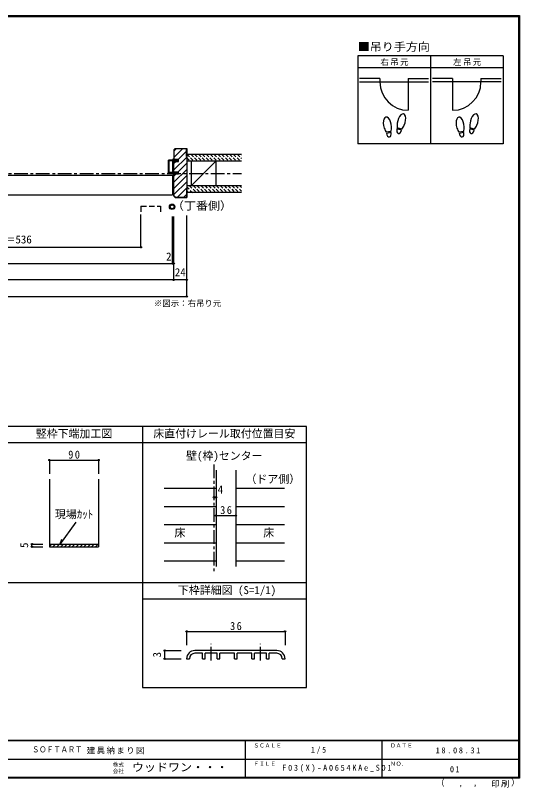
# Model space of a CAD drawing. Units: millimetres at full size, sheet at 1:5, with parts at other scales. Extents: x -973 to 977, y -718 to 696.
# Drawn here: x 54 to 977, y -718 to 696 of the extents above; entities that cross this region are included whole.
import ezdxf
from ezdxf.enums import TextEntityAlignment as Align

# ---------------------------------------------------------------- set-up
doc = ezdxf.new("R2010")
doc.units = ezdxf.units.MM
doc.header["$LTSCALE"] = 5
doc.header["$PDMODE"] = 32
doc.header["$PDSIZE"] = 2.5
for name, pattern in [('CHAIN1', [8, 5, -1, 1, -1]), ('DASHED1', [1.8, 1.2, -0.6]), ('DASHED2', [3, 2, -1])]:
    doc.linetypes.add(name, pattern=pattern)
for name, color, linetype in [('0-0_補助線', 7, 'Continuous'), ('0-1_通り芯', 4, 'CHAIN1'), ('0-3_仕上げ', 2, 'Continuous'), ('0-4_枠', 3, 'Continuous'), ('0-6_扉', 6, 'Continuous'), ('0-7_金物', 7, 'Continuous'), ('0-8_戸当り', 3, 'Continuous'), ('0-A_文字', 3, 'Continuous'), ('0-B_寸法', 7, 'Continuous'), ('0-C_ハッチ', 4, 'DASHED1'), ('7-1_通り芯', 4, 'CHAIN1'), ('7-7_金物', 7, 'Continuous'), ('7-B_寸法', 4, 'Continuous'), ('F-0_補助線', 7, 'Continuous'), ('F-1_枠', 6, 'Continuous'), ('F-A_文字', 7, 'Continuous')]:
    doc.layers.add(name, color=color, linetype=linetype)
doc.styles.add('HGP明朝B', font='')
doc.styles.add('ＭＳ ゴシック', font='')
doc.styles.get('HGP明朝B').set_extended_font_data('HGP明朝B')
doc.styles.get('ＭＳ ゴシック').set_extended_font_data('MS Gothic')

# ---------------------------------------------------------------- blocks, each defined once
blk = doc.blocks.new('01')
at = {"layer": '0-0_補助線'}
for p, q in [((-14.5, 0.346), (-14.5, -0.449)), ((-14.3, 0.346), (-14.3, -0.449)), ((-12.045, -0.049), (-14.178, 0.444)), ((-12, 0.146), (-14.133, 0.639)), ((-11.475, 5.146), (-12.298, 4.504)), ((-12.175, 4.146), (-11.475, 4.146)), ((-12.045, -0.049), (-11.993, 0.145)), ((-11.475, 0.146), (-12, 0.146)), ((-11.475, 7.146), (-11.475, 5.146)), ((-11.475, 4.146), (-11.475, 0.146)), ((-10.68, 7.55), (-9.257, 6.508)), ((-9.375, 6.146), (-10.075, 6.146)), ((-10.075, 3.146), (-10.075, 6.146)), ((-10.075, 3.146), (-9.252, 2.504)), ((-9.375, 2.146), (-10.075, 2.146)), ((-10.075, 0.146), (-10.075, 2.146)), ((-10.075, 0.146), (10.075, 0.146)), ((10.075, 3.146), (9.252, 2.504)), ((10.68, 7.55), (9.257, 6.508)), ((9.375, 6.146), (10.075, 6.146)), ((9.375, 2.146), (10.075, 2.146)), ((10.075, 3.146), (10.075, 6.146)), ((10.075, 0.146), (10.075, 2.146)), ((11.475, 7.146), (11.475, 5.146)), ((11.475, 5.146), (12.298, 4.504)), ((12.175, 4.146), (11.475, 4.146)), ((11.475, 4.146), (11.475, 0.146)), ((11.475, 0.146), (12, 0.146)), ((12.045, -0.049), (11.993, 0.145)), ((12, 0.146), (14.133, 0.639)), ((12.045, -0.049), (14.178, 0.444)), ((14.3, 0.346), (14.3, -0.449)), ((14.5, 0.346), (14.5, -0.449)), ((-14.265, -0.741), (-12.235, -1.196)), ((-14.222, -0.546), (-12.191, -1.001)), ((-12, -1.488), (-12, -8.854)), ((-11.8, -1.488), (-11.8, -8.854)), ((-11, -9.654), (11, -9.654)), ((11, -9.854), (-11, -9.854)), ((-10.6, -1.554), (-10.6, -8.154)), ((-10.3, -1.254), (10.3, -1.254)), ((-10.3, -8.454), (10.3, -8.454)), ((10.6, -1.554), (10.6, -8.154)), ((11.8, -1.488), (11.8, -8.854)), ((12, -1.488), (12, -8.854)), ((14.222, -0.546), (12.191, -1.001)), ((14.265, -0.741), (12.235, -1.196))]:
    blk.add_line(p, q, dxfattribs=at)
for centre, radius, start, end in [((-14.2, 0.346), 0.3, 77.00048, 180), ((-14.2, 0.346), 0.1, 77.00048, 180), ((-12.175, 4.346), 0.2, 127.96957, 270), ((-10.975, 7.146), 0.5, 53.78053, 180), ((-9.375, 6.346), 0.2, 270, 53.78053), ((-9.375, 2.346), 0.2, 270, 52.03043), ((9.375, 6.346), 0.2, 126.21947, 270), ((9.375, 2.346), 0.2, 127.96957, 270), ((10.975, 7.146), 0.5, 0, 126.21947), ((12.175, 4.346), 0.2, 270, 52.03043), ((14.2, 0.346), 0.3, 0, 102.99952), ((14.2, 0.346), 0.1, 0, 102.99952), ((-14.2, -0.449), 0.3, 180, 257.3929), ((-14.2, -0.449), 0.1, 180, 257.3929), ((-12.3, -1.488), 0.3, 0, 76.0718), ((-12.3, -1.488), 0.5, 0, 76.0718), ((-11, -8.854), 1, 180, 270), ((-11, -8.854), 0.8, 180, 270), ((-10.3, -1.554), 0.3, 90, 180), ((-10.3, -8.154), 0.3, 180, 270), ((10.3, -1.554), 0.3, 0, 90), ((10.3, -8.154), 0.3, 270, 0), ((11, -8.854), 1, 270, 0), ((11, -8.854), 0.8, 270, 0), ((12.3, -1.488), 0.5, 103.9282, 180), ((12.3, -1.488), 0.3, 103.9282, 180), ((14.2, -0.449), 0.1, 282.6071, 0), ((14.2, -0.449), 0.3, 282.6071, 0)]:
    blk.add_arc(centre, radius, start, end, dxfattribs=at)

msp = doc.modelspace()

# ---------------------------------------------------------------- linework, layer by layer
at = {"layer": '0-1_通り芯'}
for p, q in [((-468, 406.5), (468, 406.5)), ((417.629, -126.5), (417.629, -323.007))]:
    msp.add_line(p, q, dxfattribs=at)
at = {"layer": '0-3_仕上げ'}
for p, q in [((468, 441.5), (368, 441.5)), ((468, 429), (368, 429)), ((468, 384), (368, 384)), ((468, 371.5), (368, 371.5))]:
    msp.add_line(p, q, dxfattribs=at)
at = {"layer": '0-3_仕上げ', "color": 3}
for p, q in [((376, 429), (376, 384)), ((421, 429), (421, 384))]:
    msp.add_line(p, q, dxfattribs=at)
at = {"layer": '0-3_仕上げ', "color": 7}
msp.add_line((421, 429), (376, 384), dxfattribs=at)
at = {"layer": '0-3_仕上げ', "color": 4}
for p, q in [((326.653, -169.801), (421.629, -169.801)), ((457.629, -169.801), (546.653, -169.801)), ((326.653, -203.103), (421.629, -203.103)), ((457.629, -203.103), (546.653, -203.103)), ((326.653, -236.404), (421.629, -236.404)), ((457.629, -236.404), (546.653, -236.404)), ((326.653, -269.706), (421.629, -269.706)), ((457.629, -269.706), (546.653, -269.706)), ((326.653, -303.007), (421.629, -303.007)), ((457.629, -303.007), (546.653, -303.007))]:
    msp.add_line(p, q, dxfattribs=at)
at = {"layer": '0-4_枠'}
for p, q in [((346.828, 452.5), (344, 449.672)), ((344, 449.672), (344, 432)), ((347.036, 452), (344.5, 449.464)), ((344.5, 449.464), (344.5, 432)), ((347.036, 452), (367.5, 452)), ((367.5, 437.5), (367.5, 452)), ((352.5, 432), (344, 432)), ((344, 409.7), (344, 428.3)), ((344, 428.3), (352.5, 428.3)), ((344.5, 409.7), (344.5, 428.3)), ((352.5, 428.3), (352.5, 432)), ((367.5, 437.5), (368, 437.5)), ((344, 409.7), (352.5, 409.7)), ((344, 365.328), (344, 406)), ((344, 406), (352.5, 406)), ((344.5, 365.536), (344.5, 406)), ((352.5, 406), (352.5, 409.7)), ((367.5, 377.5), (367.5, 363)), ((367.5, 377.5), (368, 377.5)), ((344.5, 365.536), (347.036, 363)), ((347.036, 363), (367.5, 363)), ((286.653, -56.5), (36.653, -56.5)), ((286.653, -56.5), (286.653, -343.007)), ((286.653, -86.5), (36.653, -86.5)), ((421.629, -136.5), (421.629, -313.007)), ((457.629, -136.5), (457.629, -313.007)), ((116.653, -153.266), (116.653, -276.925)), ((206.653, -153.266), (206.653, -276.925)), ((116.653, -271.925), (206.653, -271.925)), ((116.653, -276.925), (206.653, -276.925)), ((286.653, -343.007), (36.653, -343.007))]:
    msp.add_line(p, q, dxfattribs=at)
at = {"layer": '0-4_枠', "color": 4}
for p, q in [((116.653, -118.266), (206.653, -118.266)), ((116.653, -118.266), (116.653, -143.266)), ((206.653, -118.266), (206.653, -143.266)), ((84.595, -276.925), (104.595, -276.925))]:
    msp.add_line(p, q, dxfattribs=at)
at = {"layer": '0-4_枠', "color": 7}
for q in [(165.54, -232.203), (139.535, -263.056)]:
    msp.add_line((135.788, -273.364), q, dxfattribs=at)
at = {"layer": '0-4_枠', "color": 4, "linetype": 'DASHED1'}
for p, q in [((116.653, -276.356), (121.084, -271.925)), ((123.155, -276.925), (128.155, -271.925)), ((130.226, -276.925), (135.226, -271.925)), ((137.297, -276.925), (142.297, -271.925)), ((144.368, -276.925), (149.368, -271.925)), ((152.008, -276.356), (156.439, -271.925)), ((158.51, -276.925), (163.51, -271.925)), ((165.581, -276.925), (170.581, -271.925)), ((172.652, -276.925), (177.652, -271.925)), ((179.723, -276.925), (184.723, -271.925)), ((186.794, -276.925), (191.794, -271.925)), ((193.865, -276.925), (198.865, -271.925)), ((200.937, -276.925), (205.937, -271.925))]:
    msp.add_line(p, q, dxfattribs=at)
at = {"layer": '0-4_枠'}
for points in [[(346.828, 452.5), (368, 452.5), (368, 362.5)], [(344, 365.328), (346.828, 362.5), (368, 362.5)]]:
    msp.add_lwpolyline(points, dxfattribs=at)
at = {"layer": '0-4_枠', "color": 4}
msp.add_lwpolyline([(84.595, -276.925), (84.595, -271.925), (104.595, -271.925)], dxfattribs=at)
at = {"layer": '0-4_枠', "color": 7}
for p in [(116.653, -118.266), (206.653, -118.266), (84.595, -271.925), (84.595, -276.925)]:
    msp.add_point(p, dxfattribs=at)
at = {"layer": '0-6_扉'}
for p, q in [((11.5, 403.5), (342, 403.5)), ((342, 403.5), (342, 367.5)), ((11.5, 367.5), (342, 367.5))]:
    msp.add_line(p, q, dxfattribs=at)
at = {"layer": '0-6_扉', "linetype": 'DASHED2'}
for p, q in [((284.005, 346.408), (284.005, 331.5)), ((284.005, 346.408), (320.005, 346.408)), ((320.005, 346.408), (320.005, 331.5))]:
    msp.add_line(p, q, dxfattribs=at)
at = {"layer": '0-7_金物'}
for radius in [5, 3.5]:
    msp.add_circle((341.049, 345.457), radius, dxfattribs=at)
at = {"layer": '0-8_戸当り', "color": 2}
for p, q in [((721.239, 580.308), (684.139, 580.308)), ((721.239, 580.308), (721.239, 574.008)), ((773.039, 580.308), (773.039, 522.208)), ((773.039, 580.308), (810.139, 580.308)), ((854.239, 580.308), (817.139, 580.308)), ((854.239, 580.308), (854.239, 522.208)), ((906.039, 580.308), (906.039, 574.008)), ((906.039, 580.308), (943.139, 580.308)), ((684.139, 574.008), (810.139, 574.008)), ((943.139, 574.008), (817.139, 574.008))]:
    msp.add_line(p, q, dxfattribs=at)
at = {"layer": '0-8_戸当り'}
for p, q in [((741.457, 483.378), (732.811, 481.853)), ((741.822, 481.31), (733.175, 479.785)), ((760.924, 485.706), (752.444, 487.978)), ((761.468, 487.735), (752.987, 490.007)), ((874.457, 483.378), (865.811, 481.853)), ((874.822, 481.31), (866.175, 479.785)), ((893.924, 485.706), (885.444, 487.978)), ((894.468, 487.735), (885.987, 490.007))]:
    msp.add_line(p, q, dxfattribs=at)
at = {"layer": '0-8_戸当り', "color": 2}
for centre, start, end in [((773.039, 574.008), 180, 270), ((854.239, 574.008), 270, 0)]:
    msp.add_arc(centre, 51.8, start, end, dxfattribs=at)
at = {"layer": '0-8_戸当り'}
for centre, major_axis, ratio, start_param, end_param in [((734.795, 495.877), (-2.445, 13.867), 0.5, 4.34059143, 8.22577918), ((760.713, 501.878), (3.644, 13.601), 0.5, 4.34059143, 8.22577918), ((867.795, 495.877), (-2.445, 13.867), 0.5, 4.34059143, 8.22577918), ((893.713, 501.878), (3.644, 13.601), 0.5, 4.34059143, 8.22577918), ((760.609, 501.489), (4.416, 16.48), 0.4, 1.85063327, 2.44287679), ((760.609, 501.489), (4.416, 16.48), 0.4, 3.84030852, 4.43255203), ((893.609, 501.489), (4.416, 16.48), 0.4, 1.85063327, 2.44287679), ((893.609, 501.489), (4.416, 16.48), 0.4, 3.84030852, 4.43255203), ((734.865, 495.481), (-2.963, 16.802), 0.4, 1.85063327, 2.44287679), ((737.498, 480.548), (-1.27, 7.205), 0.6, 1.57079633, 4.71238898), ((734.865, 495.481), (-2.963, 16.802), 0.4, 3.84030852, 4.43255203), ((756.684, 486.842), (1.894, 7.067), 0.6, 1.57079633, 4.71238898), ((867.865, 495.481), (-2.963, 16.802), 0.4, 1.85063327, 2.44287679), ((870.498, 480.548), (-1.27, 7.205), 0.6, 1.57079633, 4.71238898), ((867.865, 495.481), (-2.963, 16.802), 0.4, 3.84030852, 4.43255203), ((889.684, 486.842), (1.894, 7.067), 0.6, 1.57079633, 4.71238898)]:
    msp.add_ellipse(centre, major_axis=major_axis, ratio=ratio, start_param=start_param, end_param=end_param, dxfattribs=at)
at = {"layer": '0-A_文字'}
for p, q in [((946.639, 621.667), (680.639, 621.667)), ((680.639, 621.667), (680.639, 460.667)), ((813.639, 621.667), (813.639, 460.667)), ((946.639, 621.667), (946.639, 460.667)), ((680.639, 600.667), (946.639, 600.667)), ((946.639, 460.667), (680.639, 460.667)), ((286.653, -56.5), (286.653, -534.5)), ((586.653, -56.5), (286.653, -56.5)), ((586.653, -534.5), (586.653, -56.5)), ((586.653, -86.5), (286.653, -86.5)), ((586.653, -343.007), (286.653, -343.007)), ((586.653, -373.007), (286.653, -373.007)), ((286.653, -534.5), (586.653, -534.5))]:
    msp.add_line(p, q, dxfattribs=at)
at = {"layer": '0-B_寸法', "color": 4}
for p, q in [((284.005, 271.5), (284.005, 331.5)), ((342, 241.5), (342, 327.525)), ((344, 211.5), (344, 327.525)), ((368, 181.5), (368, 329.655)), ((-333, 271.5), (284.005, 271.5)), ((-344, 241.5), (344, 241.5)), ((368, 211.5), (-368, 211.5)), ((-368, 181.5), (368, 181.5)), ((417.629, -186.452), (421.629, -186.452)), ((421.629, -219.753), (457.629, -219.753))]:
    msp.add_line(p, q, dxfattribs=at)
at = {"layer": '0-B_寸法'}
for p in [(284.005, 271.5), (342, 241.5), (344, 241.5), (344, 211.5), (368, 211.5), (368, 181.5), (417.629, -186.452), (421.629, -186.452), (421.629, -219.753), (457.629, -219.753)]:
    msp.add_point(p, dxfattribs=at)
at = {"layer": '0-C_ハッチ', "linetype": 'Continuous'}
for p, q in [((349.402, 452), (344.5, 447.098)), ((360.716, 452), (344.5, 435.784)), ((367.5, 447.47), (352.029, 432)), ((368, 436.657), (344.5, 413.157)), ((348.329, 428.3), (344.5, 424.47)), ((368, 425.342), (352.357, 409.7)), ((368, 414.029), (344.5, 390.529)), ((348.657, 406), (344.5, 401.843)), ((368, 402.716), (344.5, 379.216)), ((368, 391.402), (344.5, 367.902)), ((368, 380.088), (350.912, 363)), ((367.5, 368.275), (362.225, 363))]:
    msp.add_line(p, q, dxfattribs=at)
at = {"layer": '0-C_ハッチ'}
for p, q in [((368.607, 441.5), (381.107, 429)), ((375.678, 441.5), (388.178, 429)), ((382.749, 441.5), (395.249, 429)), ((389.821, 441.5), (402.321, 429)), ((396.892, 441.5), (409.392, 429)), ((403.963, 441.5), (416.463, 429)), ((411.034, 441.5), (423.534, 429)), ((418.105, 441.5), (430.605, 429)), ((425.176, 441.5), (437.676, 429)), ((432.247, 441.5), (444.747, 429)), ((439.318, 441.5), (451.818, 429)), ((446.389, 441.5), (458.889, 429)), ((453.46, 441.5), (465.96, 429)), ((460.531, 441.5), (468, 434.031)), ((467.602, 441.5), (468, 441.102)), ((368, 435.036), (374.036, 429)), ((368, 381.899), (378.399, 371.5)), ((372.97, 384), (385.47, 371.5)), ((380.041, 384), (392.541, 371.5)), ((387.112, 384), (399.612, 371.5)), ((394.183, 384), (406.683, 371.5)), ((401.255, 384), (413.755, 371.5)), ((408.326, 384), (420.826, 371.5)), ((415.397, 384), (427.897, 371.5)), ((422.468, 384), (434.968, 371.5)), ((429.539, 384), (442.039, 371.5)), ((436.61, 384), (449.11, 371.5)), ((443.681, 384), (456.181, 371.5)), ((450.752, 384), (463.252, 371.5)), ((457.823, 384), (468, 373.823)), ((464.894, 384), (468, 380.894)), ((368, 374.828), (371.328, 371.5))]:
    msp.add_line(p, q, dxfattribs=at)
at = {"layer": '7-1_通り芯'}
for p, q in [((412.644, -485.365), (412.644, -454.834)), ((502.644, -485.365), (502.644, -454.834))]:
    msp.add_line(p, q, dxfattribs=at)
at = {"layer": '7-7_金物'}
for p, q in [((532.644, -467.065), (382.644, -467.065)), ((396.644, -472.065), (382.644, -472.065)), ((396.644, -482.065), (396.644, -472.065)), ((423.644, -472.065), (401.644, -472.065)), ((401.644, -482.065), (401.644, -472.065)), ((423.644, -482.065), (423.644, -472.065)), ((455.144, -472.065), (428.644, -472.065)), ((428.644, -482.065), (428.644, -472.065)), ((455.144, -482.065), (455.144, -472.065)), ((486.644, -472.065), (460.144, -472.065)), ((460.144, -482.065), (460.144, -472.065)), ((486.644, -482.065), (486.644, -472.065)), ((513.644, -472.065), (491.644, -472.065)), ((491.644, -482.065), (491.644, -472.065)), ((513.644, -482.065), (513.644, -472.065)), ((532.644, -472.065), (518.644, -472.065)), ((518.644, -482.065), (518.644, -472.065)), ((367.644, -482.065), (372.644, -482.065)), ((396.644, -482.065), (401.644, -482.065)), ((423.644, -482.065), (428.644, -482.065)), ((455.144, -482.065), (460.144, -482.065)), ((486.644, -482.065), (491.644, -482.065)), ((513.644, -482.065), (518.644, -482.065)), ((542.644, -482.065), (547.644, -482.065))]:
    msp.add_line(p, q, dxfattribs=at)
for centre, radius, start, end in [((382.644, -482.065), 15, 90, 180), ((382.644, -482.065), 10, 90, 180), ((532.644, -482.065), 15, 0, 90), ((532.644, -482.065), 10, 0, 90)]:
    msp.add_arc(centre, radius, start, end, dxfattribs=at)
at = {"layer": '7-B_寸法'}
for p, q in [((367.644, -432.065), (367.644, -457.065)), ((367.644, -432.065), (547.644, -432.065)), ((547.644, -432.065), (547.644, -457.065)), ((327.644, -467.065), (357.644, -467.065)), ((327.644, -482.065), (327.644, -467.065)), ((327.644, -482.065), (357.644, -482.065))]:
    msp.add_line(p, q, dxfattribs=at)
at = {"layer": '7-B_寸法', "color": 7}
for p in [(367.644, -432.065), (547.644, -432.065), (327.644, -467.065), (327.644, -482.065)]:
    msp.add_point(p, dxfattribs=at)
at = {"layer": 'F-1_枠'}
for p, q in [((-973.347, 695.833), (976.653, 695.833)), ((-973.347, 695), (976.653, 695)), ((-973.347, 694.167), (976.653, 694.167)), ((974.986, 695.833), (974.986, -700.833)), ((975.82, 695.833), (975.82, -700.833)), ((976.653, 695.833), (976.653, -700.833)), ((976.653, -631.667), (-973.347, -631.667)), ((976.653, -632.5), (-973.347, -632.5)), ((474.986, -632.5), (474.986, -699.167)), ((724.986, -632.5), (724.986, -699.167)), ((1.653, -665.833), (974.986, -665.834)), ((976.653, -699.167), (-973.347, -699.167)), ((976.653, -700), (-973.347, -700)), ((976.653, -700.833), (-973.347, -700.833))]:
    msp.add_line(p, q, dxfattribs=at)

# ---------------------------------------------------------------- block references
at = {"layer": '0-0_補助線', "xscale": -1, "rotation": 270}
msp.add_blockref('01', (343.854, 419), dxfattribs=at)

# ---------------------------------------------------------------- texts
at = {"layer": '0-4_枠', "color": 7, "style": 'ＭＳ ゴシック'}
for s, p in [('竪枠下端加工図', (91.653, -81.5)), ('現場ｶｯﾄ', (126.653, -229.207))]:
    msp.add_text(s, height=14.66, dxfattribs=at).set_placement(p, align=Align.BOTTOM_LEFT)
msp.add_text('5', height=14.66, rotation=90, dxfattribs=at).set_placement((82.095, -279.095), align=Align.BOTTOM_LEFT)
at = {"layer": '0-4_枠', "color": 7, "insert": (151.028, -115.766), "char_height": 14.66, "attachment_point": 7, "style": 'ＭＳ ゴシック'}
msp.add_mtext('\\T1.27;\\W0.95;90', dxfattribs=at)
at = {"layer": '0-A_文字', "color": 7, "style": 'ＭＳ ゴシック', "width": 1.1}
for s, p in [('■吊り手方向', (680.639, 626.667)), ('（丁番側）', (340.682, 335.605))]:
    msp.add_text(s, height=14.66, dxfattribs=at).set_placement(p, align=Align.BOTTOM_LEFT)
at = {"layer": '0-A_文字', "color": 7, "style": 'ＭＳ ゴシック'}
for s, height, p in [('※図示：右吊り元', 11, (307.805, 160.034)), ('床直付けレール取付位置目安', 14.66, (306.653, -81.5)), ('壁(枠)センター', 14.66, (366.653, -122.091)), ('（ドア側）', 14.66, (475.407, -164.835)), ('床', 14.66, (345.403, -263.055)), ('床', 14.66, (507.903, -263.055)), ('下枠詳細図 (S=1/1)', 14.66, (351.653, -368.007))]:
    msp.add_text(s, height=height, dxfattribs=at).set_placement(p, align=Align.BOTTOM_LEFT)
at = {"layer": '0-A_文字', "color": 7, "char_height": 11, "attachment_point": 7, "style": 'ＭＳ ゴシック'}
for s, insert in [('\\T1.17;右吊元', (722.139, 603.667)), ('\\T1.17;左吊元', (855.139, 603.667))]:
    msp.add_mtext(s, dxfattribs=dict(at, insert=insert))
at = {"layer": '0-B_寸法', "style": 'ＭＳ ゴシック'}
for s, p in [('有効開口寸法＝536', (-85.5, 274)), ('2', (330.029, 242.739)), ('24', (346, 214)), ('4', (424.399, -183.952))]:
    msp.add_text(s, height=14.66, dxfattribs=at).set_placement(p, align=Align.BOTTOM_LEFT)
at = {"layer": '0-B_寸法', "insert": (429.004, -217.253), "char_height": 14.66, "attachment_point": 7, "style": 'ＭＳ ゴシック'}
msp.add_mtext('\\T1.27;\\W0.95;36', dxfattribs=at)
at = {"layer": '7-B_寸法', "color": 7, "style": 'ＭＳ ゴシック'}
msp.add_text('3', height=14.66, rotation=90, dxfattribs=at).set_placement((325.144, -479.565), align=Align.BOTTOM_LEFT)
at = {"layer": '7-B_寸法', "color": 7, "insert": (447.019, -429.565), "char_height": 14.66, "attachment_point": 7, "style": 'ＭＳ ゴシック'}
msp.add_mtext('\\T1.27;\\W0.95;36', dxfattribs=at)
at = {"layer": 'F-0_補助線', "style": 'HGP明朝B', "width": 0.85}
msp.add_text('ＳＯＦＴＡＲＴ', height=11, dxfattribs=at).set_placement((84.986, -656.798), align=Align.BOTTOM_LEFT)
at = {"layer": 'F-0_補助線', "insert": (185.035, -656.798), "char_height": 11, "attachment_point": 7, "style": 'ＭＳ ゴシック'}
msp.add_mtext('\\T1.17;建具納まり図', dxfattribs=at)
at = {"layer": 'F-A_文字', "style": 'ＭＳ ゴシック'}
for s, height, p in [('ＳＣＡＬＥ', 7.331, (489.986, -646.667)), ('ＤＡＴＥ', 7.331, (739.986, -646.667)), ('株式', 7.331, (232.486, -681.5)), ('ＦＩＬＥ', 7.331, (489.986, -680)), ('ＮＯ．', 7.331, (739.986, -680.001)), ('会社', 7.331, (232.486, -693.5)), ('（', 11, (823.992, -718.052)), ('）', 11, (961.387, -717.355)), (',', 11, (865.199, -718.052)), (',', 11, (891.686, -717.588))]:
    msp.add_text(s, height=height, dxfattribs=at).set_placement(p, align=Align.BOTTOM_LEFT)
at = {"layer": 'F-A_文字', "style": 'ＭＳ ゴシック', "width": 1.1}
msp.add_text('ウッドワン・・・', height=14.66, dxfattribs=at).set_placement((267.486, -692.5), align=Align.BOTTOM_LEFT)
at = {"layer": 'F-A_文字', "char_height": 11, "attachment_point": 7, "style": 'ＭＳ ゴシック'}
for s, insert in [('\\T1.38;\\W0.9;1/5', (594.986, -656.667)), ('\\T1.39;\\W0.85;18.08.31', (823.111, -655.417)), ('\\T1.4;\\W0.85;F03(X)-A0654KAe_S01', (542.486, -690.001)), ('\\T1.36;\\W0.9;01', (849.361, -690.001)), ('\\T1.17;印刷', (924.678, -717.82))]:
    msp.add_mtext(s, dxfattribs=dict(at, insert=insert))

doc.saveas('drawing.dxf')
